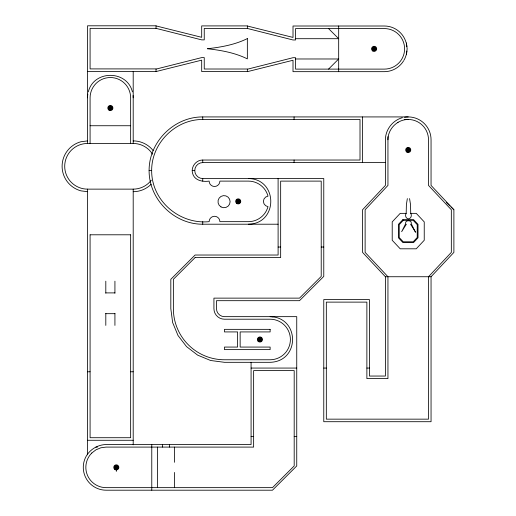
<?xml version="1.0" encoding="UTF-8"?>
<svg xmlns="http://www.w3.org/2000/svg" width="516" height="516" viewBox="0 0 516 516"><rect width="100%" height="100%" fill="white"/><g stroke="black" fill="none" stroke-linecap="round" stroke-linejoin="round"><path stroke-width="0.77" d="M407.343 198.595L406.395 204.562L406.182 213.353C404.77 215.295 405.879 218.72 408.453 218.861C411.033 218.72 412.142 215.295 410.73 213.353L410.517 204.562L409.569 198.595M109.727 108.005L110.366 107.367L111.004 108.005L110.534 108.624L109.727 108.005L108.45 108.005L108.515 108.502L108.708 108.966L109.811 108.328M278.105 224.215L202.749 224.215C174.04 224.395 148.924 199.279 149.105 170.57C148.924 141.861 174.04 116.745 202.749 116.926L408.227 116.926M151.659 170.57C151.485 143.229 175.408 119.306 202.749 119.48L360.007 119.48L360.007 160.031L202.749 160.031C196.074 159.908 190.726 166.881 192.571 173.299C194.377 180.568 202.756 182.064 209.141 181.11A5.373 5.373 0 0 0 214.514 186.482A5.373 5.373 0 0 0 219.887 181.11L248.409 181.11A20.279 20.279 0 0 1 267.998 196.138A5.295 5.295 0 0 0 267.998 206.632A20.279 20.279 0 0 1 248.409 221.661L219.887 221.661A5.373 5.373 0 0 0 214.514 216.281A5.373 5.373 0 0 0 209.141 221.661C179.471 224.595 151.478 200.808 151.659 170.57L149.105 170.57M115.674 467.367L116.313 466.728L116.951 467.367L116.474 467.986L115.674 467.367L114.397 467.367L114.462 467.864L114.655 468.328L115.758 467.69M237.573 201.382L238.211 200.743L238.85 201.382L238.379 202.001L237.573 201.382L236.296 201.382L236.36 201.879L236.554 202.343L237.657 201.704M259.284 339.483L259.929 338.844L260.567 339.483L260.09 340.102L259.284 339.483L258.006 339.483L258.077 339.98L258.264 340.444L259.374 339.805M373.5 48.839L374.139 48.201L374.777 48.839L374.3 49.452L373.5 48.839L372.223 48.839L372.288 49.336L372.475 49.794L373.584 49.155M387.948 139.759C387.884 128.903 397.372 119.409 408.227 119.48A20.279 20.279 0 0 1 428.499 139.759L428.499 185.418L451.332 209.76L451.332 252.395L428.499 276.737L428.499 419.153L326.325 419.153L326.325 302.124L366.876 302.124L366.876 378.602L387.948 378.602L387.948 276.737L365.122 252.395L365.122 209.76L387.948 185.418L387.948 136.617M406.389 54.748L407.163 48.839L406.389 42.931M407.588 149.956L408.227 149.317L408.865 149.956L408.388 150.569L407.588 149.956L406.311 149.956L406.376 150.453L406.569 150.911L407.672 150.272M110.198 108.624L109.869 109.856L109.405 109.663L109.011 109.36L109.914 108.457M110.534 107.392L110.863 106.154L111.321 106.348L111.72 106.651L110.817 107.554M116.145 467.986L115.816 469.218L115.352 469.031L114.958 468.722L115.861 467.818M116.474 466.754L116.809 465.516L117.267 465.709L117.667 466.012L116.764 466.916M238.05 202.001L237.715 203.233L237.257 203.04L236.857 202.736L237.76 201.833M238.379 200.769L238.708 199.531L239.172 199.724L239.566 200.027L238.663 200.93M259.761 340.102L259.432 341.334L258.968 341.147L258.568 340.837L259.471 339.934M260.09 338.87L260.419 337.632L260.883 337.825L261.283 338.128L260.38 339.031M373.971 49.452L373.642 50.691L373.178 50.497L372.784 50.194L373.687 49.291M374.3 48.22L374.635 46.988L375.093 47.182L375.493 47.485L374.59 48.388M408.059 150.569L407.73 151.807L407.266 151.614L406.872 151.311L407.775 150.408M408.388 149.337L408.724 148.105L409.182 148.292L409.581 148.602L408.678 149.505M88.313 91.9C93.628 69.841 127.104 69.841 132.419 91.9M406.395 224.176L401.654 231.697L405.563 223.905L405.763 221.977C407.008 220.306 409.904 220.306 411.149 221.977L411.349 223.905L415.219 231.613M402.319 117.706C392.579 120.37 385.452 129.664 385.394 139.759L385.394 185.418L362.561 209.76L362.561 252.395L385.394 276.737L385.394 376.048L369.43 376.048L369.43 299.57L323.771 299.57L323.771 421.707L431.053 421.707L431.053 276.737L453.887 252.395L453.887 209.76L431.053 185.418L431.053 139.759A22.833 22.833 0 0 0 404.505 117.229M328.537 69.112L338.677 58.979L295.565 58.979M91.777 453.029L95.976 449.81L100.865 447.785L106.115 447.095L253.633 447.095L253.633 370.617L294.191 370.617L294.191 465.935L272.474 487.646L106.115 487.646A20.279 20.279 0 0 1 91.777 453.029L91.816 453.029M110.921 107.689L112.024 107.051L112.217 107.509L112.282 108.005L111.004 108.005M374.687 48.517L375.796 47.878L375.99 48.343L376.054 48.839L374.777 48.839M238.766 201.066L239.869 200.427L240.063 200.885L240.127 201.382L238.85 201.382M408.782 149.634L409.885 148.995L410.078 149.459L410.143 149.956L408.865 149.956M260.477 339.167L261.586 338.528L261.773 338.986L261.844 339.483L260.567 339.483M116.868 467.051L117.971 466.412L118.164 466.87L118.229 467.367L116.951 467.367M156.025 69.112L201.691 57.599L204.246 57.599L204.246 69.009L247.351 69.009L247.351 71.666L293.011 60.256L293.011 71.666L384.336 71.666A22.833 22.646 90 0 0 403.57 60.888M247.351 69.221L293.011 57.702L295.565 57.702L295.565 69.112L384.336 69.112A20.279 20.279 0 0 0 404.608 48.839A20.279 20.279 0 0 0 384.336 28.561L295.565 28.561L295.565 39.977L293.011 39.977L247.351 28.457L204.246 28.457L204.246 39.874L201.691 39.874L156.025 28.354L90.087 28.354L90.087 68.905L156.025 68.905L156.025 71.563L201.691 60.153L201.691 71.563L247.351 71.563M248.409 224.215C278.227 223.86 278.227 178.904 248.409 178.549A22.833 22.833 0 0 1 249.899 178.6M295.565 38.7L338.677 38.7L328.537 28.561M87.533 71.46L156.025 71.46M404.325 119.48L408.227 119.48M397.759 122.447L398.088 122.195M90.087 125.736L130.645 125.736M87.533 140.9L80.954 141.745A25.419 25.419 0 0 0 80.954 190.855L87.533 191.7M133.367 140.9L133.199 140.9A25.4 25.4 0 0 1 153.117 150.543M87.533 454.783L87.533 189.133A22.833 22.833 0 0 1 64.706 166.3A22.833 22.833 0 0 1 87.533 143.467L133.199 143.467A22.833 22.833 0 0 1 152.588 154.252M192.21 170.57L194.764 170.57A7.985 7.985 0 0 1 202.749 162.585L385.568 162.585M194.764 170.57A7.985 7.985 0 0 0 202.749 178.549L323.771 178.549L323.771 276.421L299.499 300.686L216.481 300.686L216.481 308.671A7.985 7.985 0 0 0 224.46 316.656L296.745 316.656L296.745 465.935L272.474 490.2L106.115 490.2A22.833 22.833 0 0 1 86.34 455.957C90.481 449.062 98.072 444.676 106.115 444.54L251.079 444.54L251.079 362.316M87.533 189.133L133.199 189.133A22.833 22.833 0 0 0 151.311 180.2M133.367 191.7L133.199 191.7A25.4 25.4 0 0 0 151.156 184.264M406.182 213.353L400.216 213.353L392.212 221.886L392.212 240.269L400.216 248.802L416.238 248.802L424.236 240.269L424.236 221.886L416.238 213.353L410.73 213.353M90.087 234.793L130.645 234.793M278.105 247.041L280.659 247.041M321.216 247.041L323.771 247.041M385.394 276.737L431.053 276.737M105.806 292.895L114.926 292.895M105.806 313.676L114.926 313.676M251.079 368.063L296.745 368.063M323.771 368.063L326.325 368.063M366.876 368.063L369.43 368.063M87.533 371.778L90.087 371.778M130.645 371.778L133.199 371.778M251.079 436.555L253.633 436.555M294.191 436.555L296.745 436.555M87.533 440.271L133.199 440.271M95.918 447.095L97.485 447.095M247.351 26.006L293.011 37.423L293.011 26.006L384.336 26.006A22.833 22.646 90 0 1 406.208 42.931M156.025 25.903L201.691 37.32L201.691 25.903L247.351 25.903L247.351 28.457M373.52 48.672L372.288 48.343L372.475 47.878L372.784 47.485L373.687 48.388M374.751 49.001L375.99 49.336L375.796 49.794L375.493 50.194L374.59 49.291M407.608 149.788L406.376 149.459L406.569 148.995L406.872 148.602L407.775 149.505M408.84 150.117L410.078 150.453L409.885 150.911L409.581 151.311L408.678 150.408M109.747 107.844L108.515 107.509L108.708 107.051L109.011 106.651L109.914 107.554M110.985 108.173L112.217 108.502L112.024 108.966L111.72 109.36L110.817 108.457M237.592 201.221L236.36 200.885L236.554 200.427L236.857 200.027L237.76 200.93M238.831 201.55L240.063 201.879L239.869 202.343L239.566 202.736L238.663 201.833M259.309 339.322L258.077 338.986L258.264 338.528L258.568 338.128L259.471 339.031M260.541 339.651L261.773 339.98L261.586 340.444L261.283 340.837L260.38 339.934M115.694 467.206L114.462 466.87L114.655 466.412L114.958 466.012L115.861 466.916M116.926 467.535L118.164 467.864L117.971 468.328L117.667 468.722L116.764 467.818M446.385 202.569L449.849 205.89M451.003 206.993L453.887 209.76M410.517 224.176L415.748 232.477M373.816 48.285L373.178 47.182L373.642 46.988L374.139 46.924L374.139 48.201M374.455 49.394L375.093 50.497L374.635 50.691L374.139 50.755L374.139 49.478M407.904 149.401L407.266 148.292L407.73 148.105L408.227 148.04L408.227 149.317M408.543 150.504L409.182 151.614L408.724 151.807L408.227 151.872L408.227 150.595M237.895 200.827L237.257 199.724L237.715 199.531L238.211 199.466L238.211 200.743M238.534 201.937L239.172 203.04L238.708 203.233L238.211 203.298L238.211 202.02M259.606 338.935L258.968 337.825L259.432 337.632L259.929 337.567L259.929 338.844M260.245 340.038L260.883 341.147L260.419 341.334L259.929 341.398L259.929 340.121M110.043 107.451L109.405 106.348L109.869 106.154L110.366 106.09L110.366 107.367M110.682 108.56L111.321 109.663L110.863 109.856L110.366 109.921L110.366 108.644M115.99 466.819L115.352 465.709L115.816 465.516L116.313 465.451L116.313 466.728M116.629 467.922L117.267 469.031L116.809 469.218L116.313 469.283L116.313 468.006M362.561 116.926L362.561 162.585M338.677 26.006L338.677 71.666M294.075 116.926L294.075 119.48M294.075 160.031L294.075 162.585M278.105 178.549L278.105 255.027L195.087 255.027L170.815 279.298L170.815 308.671L172.647 322.558L178.007 335.497L186.528 346.604L197.641 355.131L210.58 360.49L224.46 362.316L270.126 362.316C300.183 361.555 299.873 317.243 270.126 316.656A22.833 22.827 -90 0 1 273.106 316.85M202.749 116.926L202.749 119.48M202.749 160.031L202.749 162.585M202.749 178.549L202.749 181.11M202.749 221.661L202.749 224.215M174.608 447.095L174.608 462.297M174.608 472.437L174.608 487.646M169.5 444.54L169.5 447.095M162.592 444.54L162.592 447.095M157.483 447.095L157.483 487.646M156.025 28.354L156.025 25.8L87.533 25.8L87.533 143.467M151.775 444.54L151.775 490.2M133.199 71.46L133.199 143.467M133.199 189.133L133.199 444.818M130.645 143.467L130.645 97.808A20.279 20.279 0 0 0 110.366 77.529A20.279 20.279 0 0 0 90.087 97.808L90.087 143.467M130.645 234.87L130.645 437.716L90.087 437.716L90.087 234.87M116.313 469.921L116.313 471.398M114.926 281.175L114.926 293.236M114.926 313.335L114.926 325.396M105.806 281.175L105.806 293.236M105.806 313.335L105.806 325.396M87.533 97.808A22.833 22.833 0 0 1 87.843 94.086M133.089 95.576A22.833 22.833 0 0 1 133.199 97.808M406.389 43.647A22.833 22.646 90 0 1 406.872 46.608M406.872 51.071A22.833 22.646 90 0 1 406.389 54.025M406.208 54.748A22.833 22.646 90 0 1 403.951 60.256M110.056 107.921L110.676 108.089L110.056 107.921M237.902 201.298L238.521 201.466L237.902 201.298M259.619 339.405L260.232 339.567L259.619 339.405M373.829 48.756L374.448 48.923L373.829 48.756M407.917 149.872L408.537 150.033L407.917 149.872M402.912 219.584L398.442 224.35L398.442 237.805L402.912 242.572L413.542 242.572L418.012 237.805L418.012 224.35L413.542 219.584L402.912 219.584M403.248 220.364L399.223 224.66L399.223 237.502L403.248 241.791L413.2 241.791L417.231 237.502L417.231 224.66L413.2 220.364L403.248 220.364M195.087 257.581L173.37 279.298L173.37 308.671A51.09 51.09 0 0 0 224.46 359.762L270.126 359.762A20.279 20.279 0 0 0 290.398 339.483A20.279 20.279 0 0 0 270.126 319.21L224.46 319.21A10.539 10.539 0 0 1 213.927 308.671L213.927 298.132L299.499 298.132L321.216 276.421L321.216 181.11L280.659 181.11L280.659 257.581L195.087 257.581M247.351 38.597C234.883 44.757 221.1 47.195 207.4 48.736C221.1 50.271 234.883 52.709 247.351 58.876L247.351 38.597M270.126 329.35L224.46 329.35L224.46 331.923L237.592 331.923L237.592 347.068L224.46 347.068L224.46 349.622L270.126 349.622L270.126 347.068L240.146 347.068L240.146 331.923L270.126 331.923L270.126 329.35M258.116 341.289A2.554 2.554 0 0 0 262.392 340.147A2.554 2.554 0 0 0 259.264 337.019A2.554 2.554 0 0 0 258.116 341.289M236.934 203.594A2.554 2.554 0 0 0 240.766 201.382A2.554 2.554 0 0 0 236.934 199.17A2.554 2.554 0 0 0 236.934 203.594M221.016 206.922A6.069 6.069 0 0 0 230.117 201.666A6.069 6.069 0 0 0 221.016 196.415A6.069 6.069 0 0 0 221.016 206.922M109.089 110.218A2.554 2.554 0 0 0 112.92 108.005A2.554 2.554 0 0 0 109.089 105.793A2.554 2.554 0 0 0 109.089 110.218M372.862 51.052A2.554 2.554 0 0 0 376.693 48.839A2.554 2.554 0 0 0 372.862 46.627A2.554 2.554 0 0 0 372.862 51.052M406.95 152.168A2.554 2.554 0 0 0 410.781 149.956A2.554 2.554 0 0 0 406.95 147.744A2.554 2.554 0 0 0 406.95 152.168M114.507 469.173A2.554 2.554 0 0 0 118.777 468.031A2.554 2.554 0 0 0 115.649 464.903A2.554 2.554 0 0 0 114.507 469.173"/></g></svg>
